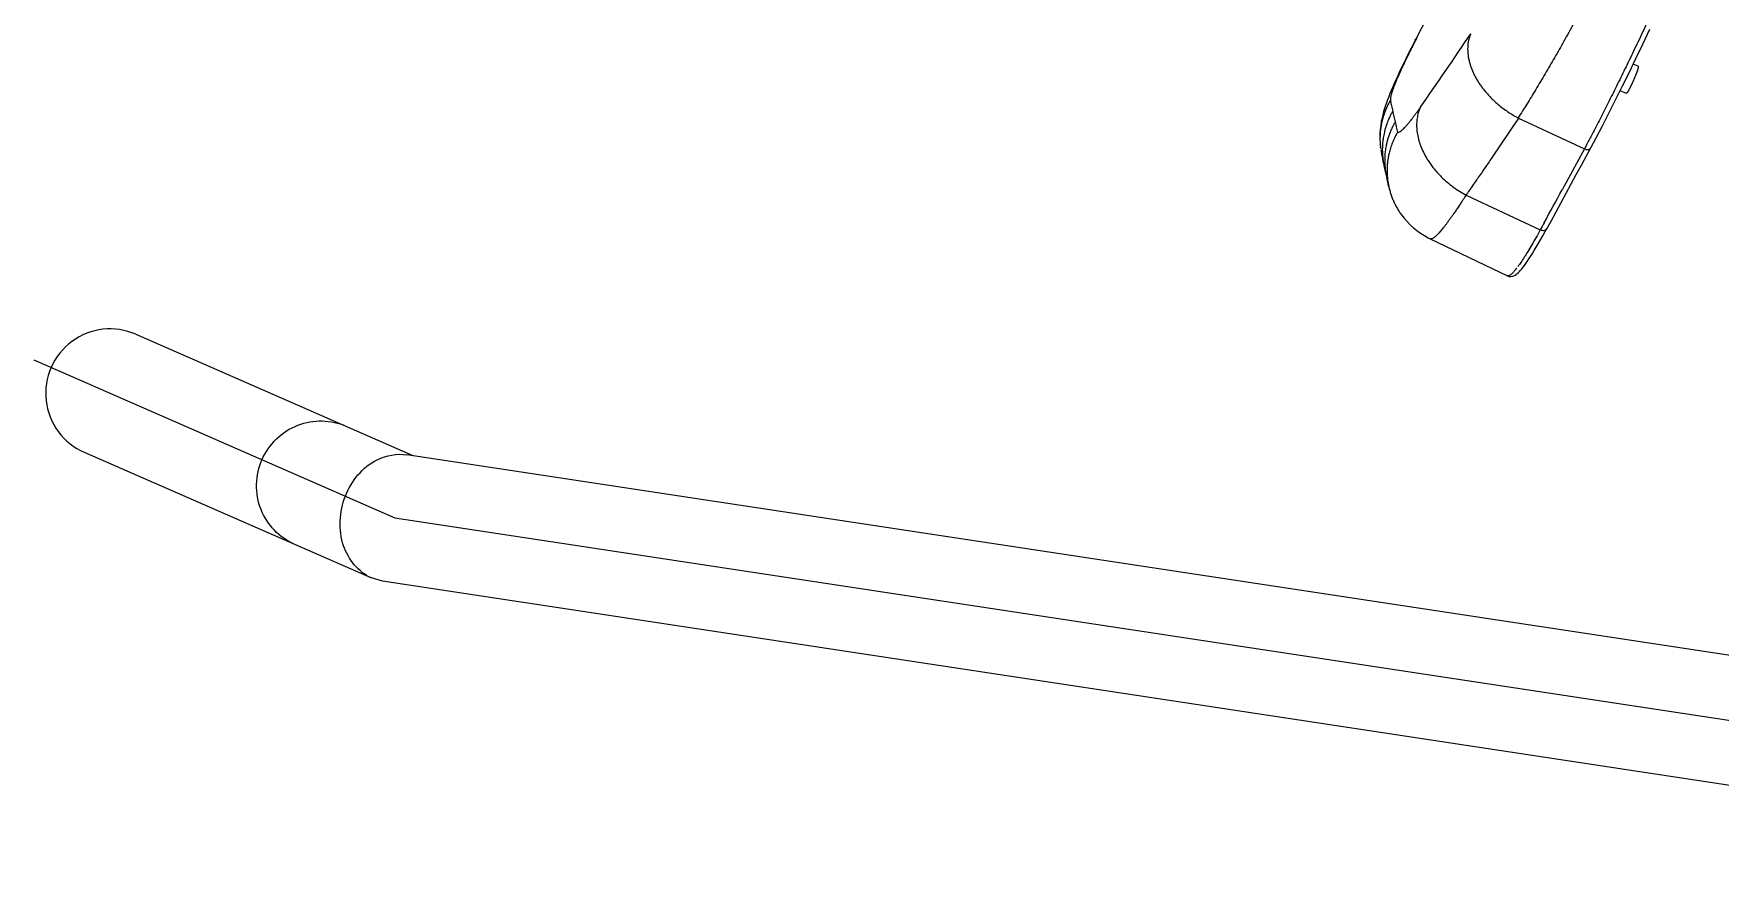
# Model space of a CAD drawing. Header units: millimetres. Extents: x 1145859089 to 1147511753, y -1047484727 to -1047247487.
# Drawn here: x 1146004536.3 to 1146004981.5, y -1047431340.1 to -1047431117.4 of the extents above; entities that cross this region are included whole.
import ezdxf
from ezdxf.xclip import XClip

# ---------------------------------------------------------------- set-up
doc = ezdxf.new("R2010")
doc.units = ezdxf.units.MM
doc.header["$LTSCALE"] = 100
doc.header["$MEASUREMENT"] = 0
doc.header["$XCLIPFRAME"] = 2
doc.linetypes.add('단지배치도$0$CENTER', pattern=[31, 30, -0.5, 0, -0.5])
doc.layers.get('0').update_dxf_attribs({"linetype": 'CONTINUOUS'})
doc.layers.add('XREF', color=135, linetype='CONTINUOUS')
doc.layers.add('단지배치도$0$W240910', color=135, linetype='CONTINUOUS')

# ---------------------------------------------------------------- blocks, each defined once
blk = doc.blocks.new('단지배치도$0$zw$9902')
at = {"layer": '단지배치도$0$W240910', "linetype": 'ByBlock', "ltscale": 20}
for p, q in [((66763.38, -59743.54), (66760.09, -59749.88)), ((66820.24, -59750.81), (66822.09, -59746.91)), ((66759.08, -59751.86), (66758.41, -59753.21)), ((66759.79, -59750.47), (66759.08, -59751.86)), ((66760.09, -59749.88), (66759.79, -59750.47)), ((66818.41, -59754.64), (66820.24, -59750.81)), ((66756.58, -59756.95), (66756.04, -59758.09)), ((66757.15, -59755.76), (66756.58, -59756.95)), ((66757.76, -59754.51), (66757.15, -59755.76)), ((66758.41, -59753.21), (66757.76, -59754.51)), ((66816.59, -59758.38), (66818.41, -59754.64)), ((66819, -59756.69), (66817.69, -59756.12)), ((66754.62, -59761.2), (66754.21, -59762.14)), ((66755.06, -59760.22), (66754.62, -59761.2)), ((66755.53, -59759.18), (66755.06, -59760.22)), ((66756.04, -59758.09), (66755.53, -59759.18)), ((66814.79, -59762.03), (66816.59, -59758.38)), ((66752.85, -59765.52), (66752.57, -59766.3)), ((66753.16, -59764.72), (66752.85, -59765.52)), ((66753.48, -59763.9), (66753.16, -59764.72)), ((66753.83, -59763.04), (66753.48, -59763.9)), ((66754.21, -59762.14), (66753.83, -59763.04)), ((66811.27, -59769.03), (66813.02, -59765.58)), ((66813.02, -59765.58), (66814.79, -59762.03)), ((66815.88, -59763.83), (66814.24, -59763.12)), ((66751.38, -59770.37), (66751.19, -59771.3)), ((66751.59, -59769.49), (66751.38, -59770.37)), ((66751.81, -59768.66), (66751.59, -59769.49)), ((66752.05, -59767.85), (66751.81, -59768.66)), ((66752.3, -59767.07), (66752.05, -59767.85)), ((66752.57, -59766.3), (66752.3, -59767.07)), ((66787.37, -59770.36), (66780.48, -59780.64)), ((66787.37, -59770.36), (66787.32, -59770.33)), ((66787.37, -59770.36), (66804.79, -59778.48)), ((66809.56, -59772.36), (66811.27, -59769.03)), ((66750.84, -59774.48), (66750.82, -59775.67)), ((66750.91, -59773.36), (66750.84, -59774.48)), ((66751.03, -59772.3), (66750.91, -59773.36)), ((66751.19, -59771.3), (66751.03, -59772.3)), ((66807.89, -59775.58), (66809.56, -59772.36)), ((66750.82, -59775.67), (66750.87, -59776.93)), ((66750.87, -59776.93), (66751.01, -59778.25)), ((66751.08, -59778.7), (66751.16, -59779.19)), ((66751.16, -59779.19), (66751.27, -59779.85)), ((66804.79, -59778.48), (66798.95, -59789.26)), ((66804.79, -59778.48), (66804.84, -59778.5)), ((66805.37, -59780.29), (66806.48, -59778.23)), ((66806.48, -59778.23), (66807.89, -59775.58)), ((66751.27, -59779.85), (66751.39, -59780.49)), ((66751.39, -59780.49), (66751.51, -59781.12)), ((66751.51, -59781.12), (66751.64, -59781.74)), ((66751.64, -59781.74), (66751.78, -59782.34)), ((66751.71, -59781.71), (66751.79, -59782.19)), ((66751.78, -59782.34), (66751.9, -59782.85)), ((66751.9, -59782.85), (66752.03, -59783.5)), ((66752.03, -59783.5), (66752.16, -59784.13)), ((66802.67, -59785.27), (66804.02, -59782.78)), ((66804.02, -59782.78), (66805.37, -59780.29)), ((66752.16, -59784.13), (66752.29, -59784.75)), ((66752.29, -59784.75), (66752.44, -59785.35)), ((66752.35, -59784.69), (66752.43, -59785.17)), ((66752.44, -59785.35), (66752.55, -59785.82)), ((66752.55, -59785.82), (66752.68, -59786.46)), ((66752.68, -59786.46), (66752.81, -59787.09)), ((66752.81, -59787.09), (66752.95, -59787.7)), ((66752.95, -59787.7), (66753.1, -59788.3)), ((66753.1, -59788.3), (66753.26, -59788.89)), ((66799.99, -59790.2), (66801.33, -59787.74)), ((66801.33, -59787.74), (66802.67, -59785.27)), ((66753.26, -59788.89), (66753.42, -59789.47)), ((66753.42, -59789.47), (66753.53, -59789.87)), ((66773.56, -59790.68), (66793.16, -59799.84)), ((66797.32, -59795.1), (66798.65, -59792.66)), ((66798.65, -59792.66), (66799.99, -59790.2)), ((66756.13, -59795.35), (66756.49, -59795.86)), ((66756.49, -59795.86), (66757.21, -59796.8)), ((66757.21, -59796.8), (66757.98, -59797.69)), ((66795.99, -59797.53), (66797.32, -59795.1)), ((66757.98, -59797.69), (66758.81, -59798.54)), ((66758.81, -59798.54), (66759.69, -59799.34)), ((66759.69, -59799.34), (66760.6, -59800.08)), ((66760.6, -59800.08), (66761.56, -59800.77)), ((66761.56, -59800.77), (66762.57, -59801.4)), ((66762.57, -59801.4), (66763.6, -59801.97)), ((66793.16, -59799.84), (66793.21, -59799.87)), ((66793.22, -59802.54), (66793.82, -59801.47)), ((66793.82, -59801.47), (66794.45, -59800.34)), ((66794.45, -59800.34), (66794.87, -59799.56)), ((66794.87, -59799.57), (66795.99, -59797.53)), ((66763.6, -59801.97), (66764.12, -59802.23)), ((66764.11, -59802.23), (66764.11, -59802.23)), ((66764.12, -59802.23), (66784.49, -59812.01)), ((66790.61, -59806.88), (66791.07, -59806.13)), ((66791.07, -59806.13), (66791.57, -59805.33)), ((66791.57, -59805.33), (66792.09, -59804.47)), ((66792.09, -59804.47), (66792.64, -59803.53)), ((66792.64, -59803.53), (66793.22, -59802.54)), ((66787.67, -59810.84), (66787.97, -59810.52)), ((66787.97, -59810.52), (66788.29, -59810.14)), ((66788.29, -59810.14), (66788.62, -59809.73)), ((66788.62, -59809.73), (66788.97, -59809.26)), ((66788.97, -59809.26), (66789.34, -59808.75)), ((66789.34, -59808.75), (66789.74, -59808.18)), ((66789.74, -59808.18), (66790.16, -59807.56)), ((66790.16, -59807.56), (66790.61, -59806.88)), ((66784.51, -59812.01), (66784.92, -59812.15)), ((66784.92, -59812.15), (66785.36, -59812.18)), ((66785.36, -59812.18), (66785.79, -59812.12)), ((66785.79, -59812.12), (66786.18, -59811.99)), ((66786.18, -59811.99), (66786.51, -59811.82)), ((66786.51, -59811.82), (66786.81, -59811.62)), ((66786.81, -59811.62), (66787.09, -59811.39)), ((66787.09, -59811.39), (66787.38, -59811.13)), ((66787.38, -59811.13), (66787.67, -59810.84)), ((66422.45, -59827.44), (66495.57, -59859.43)), ((66408.82, -59858.59), (66484.61, -59891.74)), ((66494.01, -59859.19), (66851.83, -59913.45)), ((66487.58, -59892.6), (66484.61, -59891.74)), ((66846.72, -59947.07), (66487.59, -59892.6))]:
    blk.add_line(p, q, dxfattribs=at)
at = {"layer": '단지배치도$0$W240910', "linetype": '단지배치도$0$CENTER'}
for p, q in [((66395.48, -59834.2), (66490.81, -59875.9)), ((66490.81, -59875.9), (66849.29, -59930.26))]:
    blk.add_line(p, q, dxfattribs=at)
at = {"layer": '단지배치도$0$W240910'}
blk.add_arc((56404.25, -57219.78, 0), 12756.72, 322.50733, 9.110085, dxfattribs=at)
at = {"layer": '단지배치도$0$W240910', "linetype": 'ByBlock', "ltscale": 20}
for centre, radius, start, end in [((65979.96, -59218.91), 954.87, 324.93502, 326.34567), ((66981.57, -59862.76), 248.49, 152.8462, 153.2048), ((66777.26, -59761.93), 23.96, 188.9559, 195.9353), ((66777.18, -59764.76), 23.25, 189.2784, 196.4243), ((66777.24, -59767.53), 22.69, 189.6487, 196.7004), ((66769.01, -59775.87), 18.15, 184.2224, 185.4221), ((66769.39, -59775.83), 18.54, 185.4219, 186.5525), ((66769.81, -59775.78), 18.96, 186.5533, 187.89), ((66770.22, -59775.73), 19.37, 187.8887, 188.8356), ((66771.72, -59781.48), 19.64, 184.4673, 189.3978), ((63120.41, -57787.25), 4188.04, 331.30642, 331.44324), ((66764.41, -59801.65), 0.627, 243.1328, 245.102), ((66768.32, -59795.64), 23.51, 321.6517, 323.6122), ((66415.64, -59843.02), 17, 66.3767, 246.3767)]:
    blk.add_arc(centre, radius, start, end, dxfattribs=at)
for points, start_tangent, end_tangent in [([(66831.66, -59722.54), (66829.36, -59727.72), (66827.04, -59732.86), (66824.71, -59737.94), (66822.39, -59742.95), (66820.08, -59747.87), (66817.78, -59752.68)], (-0.387078, -0.922047), (-0.432922, -0.901431)), ([(66774.79, -59748.08), (66774.58, -59748.6), (66774.36, -59749.3), (66774.15, -59750.2), (66774.03, -59751.18), (66773.99, -59752.06), (66774.01, -59752.89), (66774.08, -59753.65), (66774.15, -59754.16), (66774.24, -59754.66), (66774.35, -59755.15), (66774.47, -59755.64), (66774.61, -59756.12), (66774.76, -59756.59), (66775.43, -59758.31), (66776.22, -59759.85), (66776.77, -59760.77), (66777.36, -59761.67), (66778, -59762.54), (66778.67, -59763.38), (66779.38, -59764.19), (66780.12, -59764.97), (66780.87, -59765.72), (66782.06, -59766.78), (66783.31, -59767.78), (66784.62, -59768.71), (66785.96, -59769.56), (66787.32, -59770.33)], (-0.432895, -0.901444), (0.883489, -0.468451)), ([(66801.94, -59745.5), (66799.4, -59750.04), (66796.89, -59754.45), (66794.41, -59758.7), (66791.98, -59762.77), (66789.62, -59766.65), (66787.32, -59770.33)], (-0.503271, -0.864129), (-0.508125, -0.861283)), ([(66759.76, -59750.74), (66759.08, -59752.09), (66758.85, -59752.56), (66758.67, -59752.92), (66758.44, -59753.38), (66758.16, -59753.95), (66757.84, -59754.61), (66757.48, -59755.35), (66757.2, -59755.94), (66756.96, -59756.46), (66756.74, -59756.92), (66756.56, -59757.32), (66756.39, -59757.67), (66756.07, -59758.37), (66755.89, -59758.77), (66755.72, -59759.17), (66755.55, -59759.55), (66755.39, -59759.92), (66755.23, -59760.29), (66754.85, -59761.21), (66754.52, -59762.04), (66754.3, -59762.62), (66754.18, -59762.97), (66754.06, -59763.33), (66753.9, -59763.82), (66753.79, -59764.18), (66753.67, -59764.68), (66753.61, -59765.04), (66753.6, -59765.66)], (-0.451087, -0.89248), (0.174716, -0.984619)), ([(66760.46, -59749.35), (66760.16, -59749.76), (66760.11, -59749.86)], (-0.625791, -0.779991), (-0.466169, -0.884696)), ([(66817.78, -59752.68), (66815.51, -59757.37), (66813.28, -59761.92), (66811.08, -59766.32), (66808.93, -59770.55), (66806.83, -59774.61), (66806.16, -59775.93)], (-0.432922, -0.901431), (-0.457927, -0.88899)), ([(66819, -59756.69), (66819.01, -59756.71), (66819.02, -59756.73), (66819.03, -59756.76), (66819.03, -59756.8), (66819.03, -59756.85), (66819.02, -59756.91), (66819.01, -59756.98), (66818.99, -59757.06), (66818.97, -59757.14), (66818.95, -59757.24), (66818.92, -59757.34), (66818.89, -59757.46), (66818.85, -59757.58), (66818.81, -59757.7), (66818.76, -59757.84), (66818.72, -59757.98), (66818.66, -59758.12), (66818.61, -59758.28), (66818.55, -59758.43), (66818.49, -59758.6), (66818.43, -59758.76), (66818.36, -59758.94), (66818.29, -59759.11), (66818.22, -59759.29), (66818.14, -59759.47), (66818.07, -59759.65), (66817.99, -59759.84), (66817.91, -59760.03), (66817.83, -59760.21), (66817.75, -59760.4)], (0.916279, -0.400542), (-0.400722, -0.9162)), ([(66817.75, -59760.4), (66817.67, -59760.59), (66817.59, -59760.77), (66817.5, -59760.96), (66817.42, -59761.14), (66817.34, -59761.32), (66817.25, -59761.5), (66817.17, -59761.67), (66817.09, -59761.84), (66817.01, -59762.01), (66816.93, -59762.17), (66816.85, -59762.32), (66816.77, -59762.47), (66816.7, -59762.62), (66816.63, -59762.75), (66816.55, -59762.89), (66816.49, -59763.01), (66816.42, -59763.12), (66816.36, -59763.23), (66816.3, -59763.33), (66816.24, -59763.42), (66816.19, -59763.51), (66816.14, -59763.58), (66816.09, -59763.65), (66816.05, -59763.7), (66816.01, -59763.75), (66815.98, -59763.78), (66815.95, -59763.81), (66815.92, -59763.83), (66815.9, -59763.84), (66815.88, -59763.83)], (-0.400722, -0.9162), (-0.916279, 0.400542)), ([(66753.6, -59765.66), (66752.76, -59767.25), (66752.03, -59768.99), (66751.45, -59770.88), (66751.05, -59772.89), (66750.86, -59775.01), (66750.9, -59777.2)], (-0.504368, -0.863489), (0.073591, -0.997288)), ([(66754.23, -59768.51), (66753.86, -59769.16), (66753.44, -59769.98), (66752.98, -59771), (66752.52, -59772.23), (66752.23, -59773.16), (66752, -59774.03), (66751.83, -59774.83), (66751.7, -59775.56), (66751.61, -59776.22), (66751.54, -59776.88), (66751.49, -59777.53), (66751.47, -59778.17), (66751.46, -59778.8), (66751.48, -59779.42), (66751.5, -59779.83)], (-0.510045, -0.860148), (0.061459, -0.99811)), ([(66755.51, -59774.05), (66756.19, -59773.93), (66756.73, -59773.5), (66757.07, -59773.17), (66757.46, -59772.75), (66757.71, -59772.47), (66758.08, -59772.05), (66758.4, -59771.67), (66758.67, -59771.34), (66758.98, -59770.95), (66759.3, -59770.52), (66759.55, -59770.2), (66759.81, -59769.86), (66760.08, -59769.5), (66760.35, -59769.13), (66760.62, -59768.75), (66760.86, -59768.41), (66761.08, -59768.11), (66761.52, -59767.49)], (0.755612, -0.655019), (0.57309, 0.819493)), ([(66761.52, -59767.49), (66761.05, -59768.68), (66760.72, -59770.01), (66760.54, -59771.44), (66760.54, -59772.99), (66760.73, -59774.62), (66761.12, -59776.32), (66761.72, -59778.06), (66762.53, -59779.81), (66763.09, -59780.82), (66763.73, -59781.85), (66764.44, -59782.87), (66765.23, -59783.88), (66766.09, -59784.87), (66767.02, -59785.84), (66768.51, -59787.22), (66770.12, -59788.5), (66771.82, -59789.66), (66773.56, -59790.68)], (-0.409094, -0.912492), (0.880015, -0.474945)), ([(66754.87, -59771.33), (66754.5, -59771.98), (66754.08, -59772.81), (66753.62, -59773.83), (66753.15, -59775.06), (66752.86, -59775.99), (66752.63, -59776.86), (66752.46, -59777.67), (66752.33, -59778.4), (66752.24, -59779.05), (66752.17, -59779.71), (66752.12, -59780.36), (66752.09, -59781.01), (66752.09, -59781.64), (66752.1, -59782.26), (66752.14, -59782.86), (66752.15, -59783.01)], (-0.511597, -0.859225), (0.0779, -0.996961)), ([(66755.51, -59774.05), (66754.65, -59775.67), (66753.99, -59777.22), (66753.52, -59778.65), (66753.19, -59779.9), (66752.99, -59780.96), (66752.87, -59781.81), (66752.81, -59782.35), (66752.76, -59782.89), (66752.73, -59783.43), (66752.72, -59783.96), (66752.72, -59784.49), (66752.73, -59785.02), (66752.76, -59785.54), (66752.8, -59786.06), (66753.09, -59788.07), (66753.53, -59789.87)], (-0.508298, -0.861181), (0.28447, -0.958685)), ([(66806.16, -59775.93), (66804.79, -59778.48)], (-0.457927, -0.88899), (-0.492142, -0.870515)), ([(66804.84, -59778.5), (66805.28, -59778.63), (66805.77, -59778.66), (66806.23, -59778.5), (66806.48, -59778.23)], (0.917207, -0.39841), (0.486647, 0.873599)), ([(66751.5, -59779.83), (66751.51, -59780.03), (66751.56, -59780.62), (66751.71, -59781.71)], (0.061459, -0.99811), (0.157117, -0.98758)), ([(66780.48, -59780.64), (66778.76, -59783.17), (66777.22, -59785.42), (66776.89, -59785.9), (66776.34, -59786.69), (66775.3, -59788.2), (66773.56, -59790.68)], (-0.556297, -0.830984), (-0.572766, -0.819719)), ([(66753.53, -59789.87), (66753.56, -59789.96), (66753.9, -59790.98), (66754.29, -59791.97), (66754.73, -59792.95), (66755.23, -59793.89), (66756.13, -59795.34)], (0.28447, -0.958685), (0.562177, -0.827017)), ([(66773.56, -59790.68), (66773.26, -59791.16), (66772.84, -59791.81), (66772.3, -59792.63), (66771.66, -59793.6), (66771.32, -59794.12), (66770.99, -59794.61), (66770.36, -59795.52), (66769.93, -59796.14), (66769.39, -59796.9), (66768.88, -59797.61), (66768.39, -59798.27), (66767.92, -59798.88), (66767.47, -59799.44), (66767.04, -59799.96)], (-0.609955, -0.792436), (-0.707334, -0.706879)), ([(66767.04, -59799.96), (66766.27, -59800.83), (66765.6, -59801.5), (66765.02, -59801.97), (66764.71, -59802.16), (66764.33, -59802.27), (66764.14, -59802.22)], (-0.574823, -0.818278), (-0.9071, 0.420914)), ([(66793.16, -59799.84), (66792.01, -59801.93), (66790.91, -59803.85), (66789.89, -59805.58), (66789.18, -59806.72)], (-0.418973, -0.907999), (-0.532353, -0.846522)), ([(66794.16, -59798.04), (66793.16, -59799.84)], (-0.480181, -0.877169), (-0.480747, -0.876859)), ([(66793.21, -59799.87), (66793.59, -59799.99), (66794.03, -59800.02), (66794.66, -59799.81), (66794.87, -59799.57)], (0.618408, -0.785857), (0.487303, 0.873233)), ([(66786.76, -59810.23), (66786.53, -59810.51), (66785.9, -59811.22), (66785.36, -59811.71), (66784.91, -59811.98), (66784.49, -59811.96)], (-0.620773, -0.78399), (-0.938193, 0.346114)), ([(66789.18, -59806.72), (66788.93, -59807.12), (66788.05, -59808.46), (66787.24, -59809.59)], (-0.532353, -0.846522), (-0.593596, -0.804763)), ([(66455.72, -59860.55), (66465.24, -59851.42), (66477.87, -59851.68)], (0.400722, 0.9162), (0.9162, -0.400722)), ([(66477.74, -59870.18), (66486.15, -59860.55), (66494, -59859.24)], (0.364297, 0.931283), (0.99151, -0.130032)), ([(66464.24, -59882.83), (66455.48, -59873.74), (66455.72, -59860.55)], (-0.9162, 0.400722), (0.400722, 0.9162)), ([(66477.26, -59883.28), (66477.74, -59870.18)], (-0.326914, 0.945054), (0.364297, 0.931283)), ([(66484.61, -59891.74), (66477.26, -59883.28)], (-0.91965, 0.39274), (-0.326914, 0.945054))]:
    blk.add_spline(points, degree=3, dxfattribs=dict(at, start_tangent=start_tangent, end_tangent=end_tangent))
blk = doc.blocks.new('단지배치도')
blk.add_blockref('단지배치도$0$zw$9902', (141034.19, 142437.16))

msp = doc.modelspace()

# ---------------------------------------------------------------- block references
at = {"layer": 'XREF'}
ref = msp.add_blockref('단지배치도', (1145797106.633357, -1047513806.462535), dxfattribs=at)
XClip(ref).set_block_clipping_path([(72982.4064819524, 34919.7593965302), (360382.4067475507, 255319.7593436702)])

doc.saveas('drawing.dxf')
